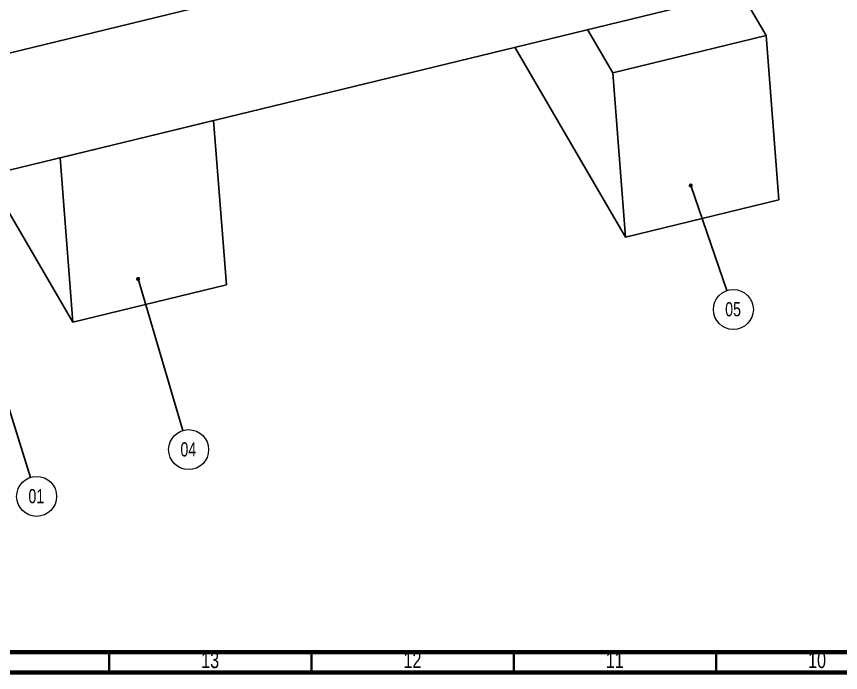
# Model space of a CAD drawing. Header units: millimetres. Extents: x 4 to 907, y 5 to 1495.
# Drawn here: x 227.1 to 430.7, y 5 to 167.2 of the extents above; entities that cross this region are included whole.
import ezdxf

# ---------------------------------------------------------------- set-up
doc = ezdxf.new("R2010")
doc.units = ezdxf.units.MM
doc.styles.add('SLDTEXTSTYLE0', font='TXT', dxfattribs={"width": 0.75})
doc.dimstyles.new('SLDDIMSTYLE1', dxfattribs={"dimtxt": 0.18, "dimasz": 1.016, "dimexe": 0, "dimexo": 0.0625, "dimgap": 0, "dimtad": 0, "dimtih": 1, "dimtoh": 1, "dimdec": 0, "dimrnd": 1e-09, "dimzin": 0, "dimdsep": 46, "dimtxsty": 'Standard', "dimblk1": 'DOT', "dimblk2": 'DOT', "dimsah": 1, "dimcen": 0.09, "dimadec": 0, "dimazin": 0, "dimtfac": 1.016, "dimtdec": 0, "dimtofl": 0, "dimtmove": 0, "dimatfit": 3, "dimldrblk": 'DOT', "dimfxl": 1, "dimfrac": 2, "dimtolj": 1, "dimtzin": 0, "dimarcsym": 0})

# ---------------------------------------------------------------- blocks, each defined once
blk = doc.blocks.new('SW_NOTE_13')
at = {"color": 0, "linetype": 'Continuous', "lineweight": 0}
blk.add_circle((1.48, -4.71), 4.94, dxfattribs=at)
at = {"color": 0, "linetype": 'Continuous', "lineweight": 0, "insert": (1.41, -2.9), "char_height": 3.5, "attachment_point": 2, "style": 'SLDTEXTSTYLE0'}
blk.add_mtext('01', dxfattribs=at)
blk = doc.blocks.new('_Dot')
at = {"color": 0, "linetype": 'ByBlock', "lineweight": -2}
blk.add_line((-0.5, 0), (-1, 0), dxfattribs=at)
at = {"color": 0, "linetype": 'ByBlock', "const_width": 0.5}
blk.add_lwpolyline([(-0.25, 0, 1), (0.25, 0, 1)], format="xyb", close=True, dxfattribs=at)
blk = doc.blocks.new('SW_NOTE_15')
at = {"color": 0, "linetype": 'Continuous', "lineweight": 0}
blk.add_circle((1.4, -4.74), 4.94, dxfattribs=at)
at = {"color": 0, "linetype": 'Continuous', "lineweight": 0, "insert": (1.33, -2.93), "char_height": 3.5, "attachment_point": 2, "style": 'SLDTEXTSTYLE0'}
blk.add_mtext('04', dxfattribs=at)
blk = doc.blocks.new('SW_NOTE_16')
at = {"color": 0, "linetype": 'Continuous', "lineweight": 0}
blk.add_circle((1.6, -4.67), 4.94, dxfattribs=at)
at = {"color": 0, "linetype": 'Continuous', "lineweight": 0, "insert": (1.53, -2.86), "char_height": 3.5, "attachment_point": 2, "style": 'SLDTEXTSTYLE0'}
blk.add_mtext('05', dxfattribs=at)

msp = doc.modelspace()

# ---------------------------------------------------------------- linework, layer by layer
at = {"color": 7, "linetype": 'Continuous', "lineweight": 25}
for p, q in [((138.527, 137.089), (403.92, 201.592)), ((140.722, 108.654), (406.115, 173.156)), ((406.115, 173.156), (412.366, 162.445)), ((374.453, 153.23), (368.202, 163.942)), ((412.366, 162.445), (374.453, 153.23)), ((415.502, 121.822), (412.366, 162.445)), ((377.589, 112.607), (350.187, 159.563)), ((377.589, 112.607), (374.453, 153.23)), ((275.788, 141.481), (237.875, 132.266)), ((278.924, 100.858), (275.788, 141.481)), ((241.011, 91.644), (237.875, 132.266)), ((241.011, 91.644), (219.86, 127.888)), ((415.502, 121.822), (377.589, 112.607)), ((278.924, 100.858), (241.011, 91.644))]:
    msp.add_line(p, q, dxfattribs=at)
at = {"color": 7, "linetype": 'Continuous', "lineweight": 70}
for p, q in [((890, 10), (10, 10)), ((895, 5), (5, 5))]:
    msp.add_line(p, q, dxfattribs=at)
at = {"color": 7, "linetype": 'Continuous', "lineweight": 35}
for p, q in [((250, 10), (250, 5)), ((300, 10), (300, 5)), ((350, 10), (350, 5)), ((400, 10), (400, 5))]:
    msp.add_line(p, q, dxfattribs=at)

# ---------------------------------------------------------------- block references
at = {"color": 7, "linetype": 'Continuous', "lineweight": 0}
for name, p in [('SW_NOTE_16', (402.633, 99.424)), ('SW_NOTE_15', (268.199, 64.852)), ('SW_NOTE_13', (230.549, 53.255))]:
    msp.add_blockref(name, p, dxfattribs=at)

# ---------------------------------------------------------------- texts
at = {"color": 7, "linetype": 'Continuous', "lineweight": 0, "char_height": 3.9688, "attachment_point": 2, "style": 'SLDTEXTSTYLE0'}
for s, insert in [('13', (274.92, 10.06)), ('12', (324.92, 10.06)), ('11', (374.92, 10.06)), ('10', (424.92, 10.06))]:
    msp.add_mtext(s, dxfattribs=dict(at, insert=insert))

# ---------------------------------------------------------------- leaders
at = {"color": 7, "linetype": 'Continuous', "lineweight": 0}
for points in [[(205.171, 134.052), (230.549, 53.255)], [(393.709, 125.395), (402.633, 99.424)], [(257.115, 102.309), (268.199, 64.852)]]:
    msp.add_leader(points, dimstyle='SLDDIMSTYLE1', dxfattribs=at)

doc.saveas('drawing.dxf')
